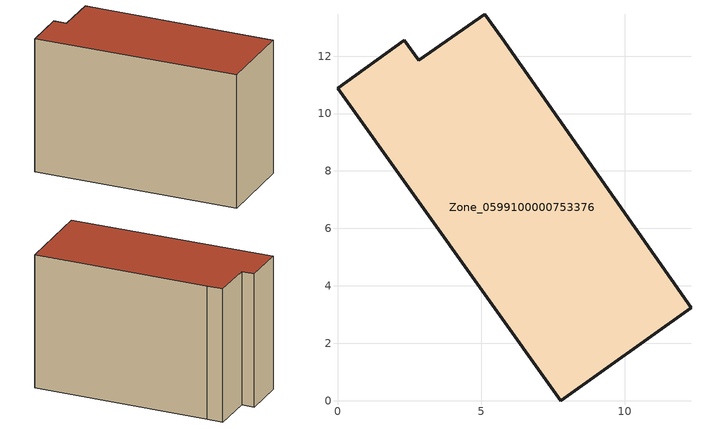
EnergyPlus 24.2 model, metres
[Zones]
Zone_0599100000753376
 floor ground (C_G): 7.78,0 0,10.88 2.33,12.55 2.83,11.85 5.13,13.46 5.72,12.65 12.31,3.24 z0
 wall outside (C_F): 0,10.88 7.78,0 12.31,3.24 5.72,12.65 5.13,13.46 2.83,11.85 2.33,12.55 0,10.88 z0:8.88
 roof outside (C_R): 7.78,0 12.31,3.24 5.72,12.65 5.13,13.46 2.83,11.85 2.33,12.55 0,10.88 z8.88
[BUILDING]
Pand.0599100000753376: North Axis=0; Terrain=City; Loads Convergence Tolerance Value=0.04; Temperature Convergence Tolerance Value=0.4; Solar Distribution=FullExterior; Maximum Number of Warmup Days=25; Minimum Number of Warmup Days=1
[Site:Location]
Rotterdam.The.Hague.AP_ZH_NLD Design_Conditions: Latitude=51.96; Longitude=4.45; Time Zone=1; Elevation=-4.5
[SITE:GROUNDTEMPERATURE:BUILDINGSURFACE]
18, 18, 18, 18, 18, 18, 18, 18, 18, 18, 18, 18
[MATERIAL] Thermal Absorptance=0.9; Solar Absorptance=0.7; Visible Absorptance=0.7
Name | Roughness | Thickness | Conductivity | Density | Specific Heat
G.TI.2006-2014 | MediumSmooth | 0.15 | 0.06 | 540 | 1210
F.TI.2006-2014 | Rough | 0.3 | 0.12 | 1920 | 840
R.TI.2006-2014 | MediumRough | 0.2 | 0.08 | 1500 | 1000
[CONSTRUCTION]
C_G: G.TI.2006-2014
C_F: F.TI.2006-2014
C_R: R.TI.2006-2014
[ZONE]
Zone_0599100000753376: Type=1; Multiplier=1; Ceiling Height=Autocalculate; Volume=Autocalculate; Floor Area=autocalculate; Part of Total Floor Area=Yes
[ZONEINFILTRATION:DESIGNFLOWRATE]
Infil_Zone_0599100000753376: Zone or ZoneList or Space or SpaceList=Zone_0599100000753376; Schedule=AlwaysOn; Design Flow Rate Calculation Method=Flow/Area; Flow Rate per Floor Area=0.0015; Constant Term Coefficient=1; Temperature Term Coefficient=0; Velocity Term Coefficient=0; Velocity Squared Term Coefficient=0
[HVACTEMPLATE:ZONE:IDEALLOADSAIRSYSTEM]
Zone_0599100000753376: Maximum Heating Supply Air Temperature=50; Minimum Cooling Supply Air Temperature=13; Maximum Heating Supply Air Humidity Ratio=0.0156; Minimum Cooling Supply Air Humidity Ratio=0.0077; Heating Limit=NoLimit; Cooling Limit=NoLimit; Dehumidification Control Type=ConstantSensibleHeatRatio; Cooling Sensible Heat Ratio=0.7; Dehumidification Setpoint=60; Humidification Control Type=None; Humidification Setpoint=30; Outdoor Air Method=None; Outdoor Air Flow Rate per Person=0.00944; Outdoor Air Flow Rate per Zone Floor Area=0; Outdoor Air Flow Rate per Zone=0; Demand Controlled Ventilation Type=None; Outdoor Air Economizer Type=NoEconomizer; Heat Recovery Type=None; Sensible Heat Recovery Effectiveness=0.7; Latent Heat Recovery Effectiveness=0.65
[ZONECONTROL:THERMOSTAT]
ThermostatControl_Zone_0599100000753376: Zone or ZoneList=Zone_0599100000753376; Control Type Schedule=DualSetpointControlType; Control 1=Thermostat_Zone_0599100000753376; Temperature Difference Between Cutout And Setpoint=0
[THERMOSTATSETPOINT:DUALSETPOINT]
Thermostat_Zone_0599100000753376: Heating Setpoint Temperature Schedule=HeatingSetpoint_Zone_0599100000753376; Cooling Setpoint Temperature Schedule=CoolingSetpoint_Zone_0599100000753376
[SCHEDULE:COMPACT]
HeatingSetpoint_Zone_0599100000753376: Through: 12/31, For: AllDays, Until: 24:00, 21
CoolingSetpoint_Zone_0599100000753376: Through: 12/31, For: AllDays, Until: 24:00, 24
DualSetpointControlType: Through: 12/31, For: AllDays, Until: 24:00, 4
AlwaysOn: Through: 12/31, For: AllDays, Until: 24:00, 1
